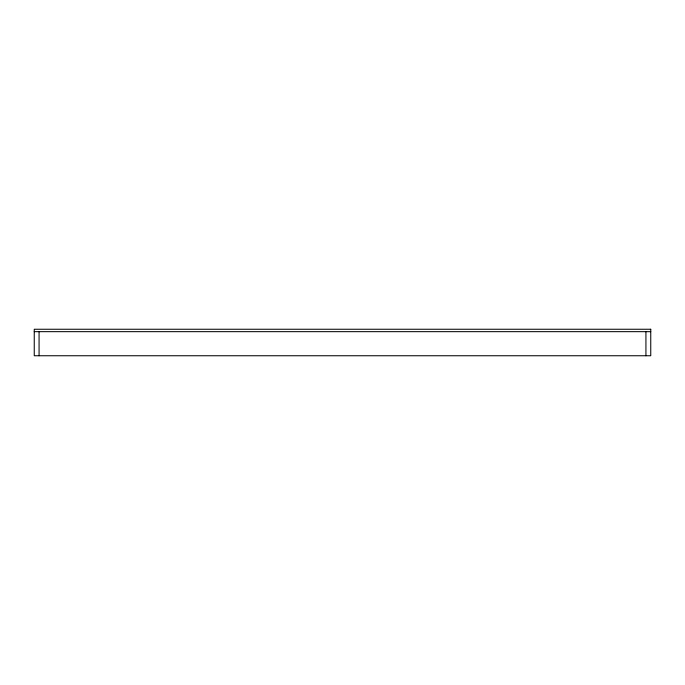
<?xml version="1.0" encoding="UTF-8"?>
<svg xmlns="http://www.w3.org/2000/svg" width="685" height="685" viewBox="0 0 685 685"><rect width="100%" height="100%" fill="white"/><g stroke="black" fill="none" stroke-linecap="round" stroke-linejoin="round"><path stroke-width="1.03" d="M34.25 331.66L650.75 331.66M645.929 331.66L645.929 355.746M39.071 331.66L39.071 355.746M650.75 329.254L34.25 329.254L34.25 355.746L650.75 355.746L650.75 329.254"/></g></svg>
